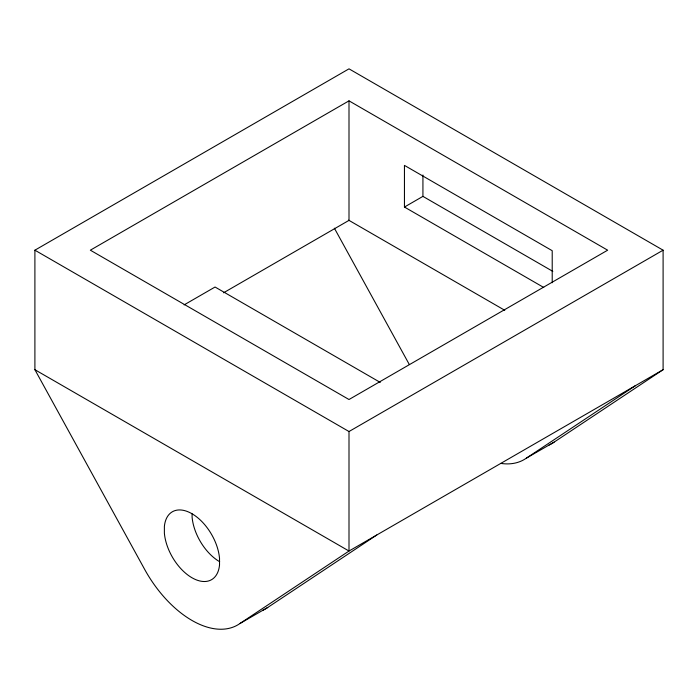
<?xml version="1.0" encoding="UTF-8"?>
<svg xmlns="http://www.w3.org/2000/svg" width="698" height="698" viewBox="0 0 698 698"><rect width="100%" height="100%" fill="white"/><g stroke="black" fill="none" stroke-linecap="round" stroke-linejoin="round"><path stroke-width="1.05" d="M240.025 623.462L349 551.036L663.1 369.696L663.1 250.189L349 68.84L34.9 250.189L34.9 369.696L143.875 567.954A91.482 52.812 60 0 0 240.025 623.462L267.744 607.461L376.719 535.034M500.789 463.402A91.482 52.812 60 0 0 526.397 458.124L635.381 385.697M526.397 458.124L554.125 442.122L663.1 369.696M349 100.852L90.347 250.189L349 399.518L607.653 250.189L349 100.852L349 220.359L223.543 292.794M184.106 304.895L215.054 287.026L380.253 382.408M552.214 282.742L552.214 250.704L404.447 165.391L404.447 207.044L422.927 196.374L552.807 271.365M34.9 250.189L349 431.53L663.1 250.189M404.447 207.044L543.742 287.471M348.634 220.149L504.759 310.287M34.9 369.696L349 551.036L349 431.53M334.377 228.185L409.298 364.487M422.927 175.015L422.927 196.374M192.098 513.807L192.098 517.157A39.201 22.633 60 0 0 219.669 561.733M554.125 442.122A91.482 52.812 60 0 1 548.872 445.088M267.744 607.461A91.482 52.812 60 0 1 262.492 610.427M219.521 564.996L219.521 558.304A39.201 22.633 60 0 0 191.95 513.719A39.201 22.633 60 0 0 164.379 526.466L164.379 533.159A39.201 22.633 60 0 0 191.95 577.743A39.201 22.633 60 0 0 219.521 564.996"/></g></svg>
